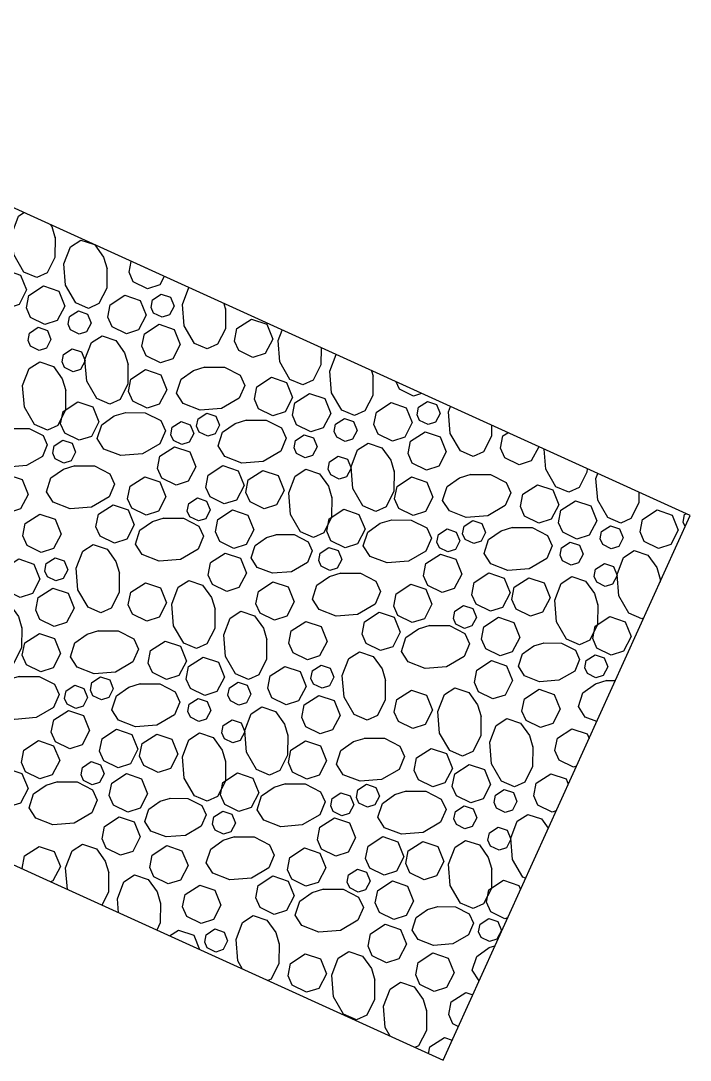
# Model space of a CAD drawing. Header units: feet. Extents: x 10084 to 13321, y 3329 to 8503.
# Drawn here: x 11660.9 to 11672.1, y 4400.92 to 4418.3 of the extents above; entities that cross this region are included whole.
import ezdxf

# ---------------------------------------------------------------- set-up
doc = ezdxf.new("R2010")
doc.units = ezdxf.units.FT
doc.header["$LTSCALE"] = 40
doc.header["$MEASUREMENT"] = 0
doc.layers.add('STORM', color=2, linetype='Continuous')

msp = doc.modelspace()

# ---------------------------------------------------------------- linework, layer by layer
at = {"layer": 'STORM', "color": 5, "flags": 128}
msp.add_lwpolyline([(11667.964, 4400.921), (11672.1, 4410.025), (11653.892, 4418.297), (11649.755, 4409.193)], close=True, dxfattribs=at)
for points in [[(11661.472, 4414.68), (11661.47, 4414.342), (11661.338, 4414.083), (11661.166, 4414.005), (11660.95, 4414.096), (11660.781, 4414.389), (11660.753, 4414.748), (11660.861, 4415.031), (11660.952, 4415.09)], [(11661.396, 4414.888), (11661.416, 4414.86), (11661.474, 4414.665)], [(11662.339, 4414.166), (11662.337, 4413.828), (11662.206, 4413.569), (11662.033, 4413.49), (11661.818, 4413.582), (11661.648, 4413.875), (11661.62, 4414.234), (11661.728, 4414.517), (11661.905, 4414.63), (11662.115, 4414.561)], [(11662.137, 4414.551), (11662.283, 4414.346), (11662.342, 4414.151)], [(11663.298, 4414.024), (11663.225, 4413.885), (11663.02, 4413.819), (11662.781, 4413.936), (11662.711, 4414.094), (11662.746, 4414.275)], [(11660.396, 4413.973), (11660.641, 4414.132), (11660.896, 4414.046), (11660.996, 4413.797), (11660.87, 4413.555), (11660.665, 4413.49), (11660.426, 4413.606), (11660.356, 4413.765), (11660.396, 4413.973)], [(11661.033, 4413.705), (11661.278, 4413.864), (11661.533, 4413.778), (11661.634, 4413.529), (11661.507, 4413.287), (11661.302, 4413.221), (11661.063, 4413.338), (11660.993, 4413.497), (11661.033, 4413.705)], [(11662.397, 4413.55), (11662.642, 4413.709), (11662.897, 4413.623), (11662.997, 4413.374), (11662.871, 4413.132), (11662.666, 4413.066), (11662.427, 4413.183), (11662.357, 4413.342), (11662.397, 4413.55)], [(11663.103, 4413.632), (11663.25, 4413.727), (11663.403, 4413.676), (11663.464, 4413.526), (11663.388, 4413.381), (11663.265, 4413.342), (11663.121, 4413.412), (11663.079, 4413.507), (11663.103, 4413.632)], [(11664.324, 4413.486), (11664.322, 4413.148), (11664.191, 4412.889), (11664.018, 4412.811), (11663.803, 4412.903), (11663.634, 4413.195), (11663.605, 4413.554), (11663.713, 4413.836)], [(11664.297, 4413.57), (11664.327, 4413.471)], [(11661.715, 4413.351), (11661.862, 4413.446), (11662.015, 4413.394), (11662.075, 4413.245), (11661.999, 4413.1), (11661.876, 4413.06), (11661.733, 4413.131), (11661.691, 4413.226), (11661.715, 4413.35)], [(11662.967, 4413.064), (11663.212, 4413.223), (11663.466, 4413.137), (11663.567, 4412.888), (11663.441, 4412.646), (11663.235, 4412.581), (11662.997, 4412.698), (11662.927, 4412.856), (11662.967, 4413.064)], [(11664.515, 4413.153), (11664.76, 4413.311), (11665.015, 4413.225), (11665.116, 4412.976), (11664.989, 4412.735), (11664.784, 4412.669), (11664.545, 4412.786), (11664.475, 4412.944), (11664.515, 4413.153)], [(11661.044, 4413.077), (11661.191, 4413.173), (11661.344, 4413.121), (11661.404, 4412.972), (11661.328, 4412.827), (11661.205, 4412.787), (11661.062, 4412.857), (11661.02, 4412.953), (11661.044, 4413.077)], [(11662.692, 4412.565), (11662.69, 4412.227), (11662.559, 4411.968), (11662.387, 4411.89), (11662.171, 4411.982), (11662.002, 4412.275), (11661.973, 4412.633), (11662.081, 4412.917), (11662.258, 4413.03), (11662.488, 4412.954), (11662.637, 4412.745), (11662.695, 4412.551)], [(11665.923, 4412.831), (11665.921, 4412.547), (11665.79, 4412.288), (11665.618, 4412.21), (11665.402, 4412.301), (11665.233, 4412.594), (11665.204, 4412.953), (11665.271, 4413.128)], [(11661.613, 4412.72), (11661.761, 4412.815), (11661.913, 4412.764), (11661.974, 4412.614), (11661.898, 4412.47), (11661.775, 4412.43), (11661.632, 4412.5), (11661.589, 4412.595), (11661.613, 4412.72)], [(11666.791, 4412.371), (11666.789, 4412.033), (11666.658, 4411.774), (11666.485, 4411.696), (11666.269, 4411.787), (11666.1, 4412.08), (11666.071, 4412.439), (11666.177, 4412.716)], [(11661.649, 4412.131), (11661.648, 4411.792), (11661.516, 4411.534), (11661.344, 4411.455), (11661.128, 4411.547), (11660.959, 4411.84), (11660.93, 4412.199), (11661.039, 4412.482), (11661.215, 4412.595), (11661.446, 4412.52), (11661.594, 4412.31), (11661.652, 4412.116)], [(11663.97, 4412.508), (11664.308, 4412.507), (11664.567, 4412.375), (11664.645, 4412.203), (11664.553, 4411.987), (11664.26, 4411.818), (11663.902, 4411.789), (11663.618, 4411.898), (11663.505, 4412.074), (11663.581, 4412.304), (11663.79, 4412.453), (11663.985, 4412.511)], [(11662.742, 4412.307), (11662.987, 4412.466), (11663.242, 4412.379), (11663.342, 4412.13), (11663.216, 4411.889), (11663.011, 4411.823), (11662.772, 4411.94), (11662.702, 4412.099), (11662.742, 4412.307)], [(11664.847, 4412.178), (11665.093, 4412.337), (11665.347, 4412.251), (11665.448, 4412.002), (11665.322, 4411.761), (11665.116, 4411.695), (11664.878, 4411.811), (11664.807, 4411.97), (11664.848, 4412.178)], [(11666.766, 4412.448), (11666.793, 4412.356)], [(11667.606, 4412.067), (11667.472, 4412.024), (11667.233, 4412.141), (11667.18, 4412.26)], [(11665.485, 4411.91), (11665.73, 4412.069), (11665.985, 4411.983), (11666.086, 4411.734), (11665.959, 4411.493), (11665.754, 4411.427), (11665.515, 4411.544), (11665.445, 4411.702), (11665.485, 4411.91)], [(11661.606, 4411.768), (11661.851, 4411.927), (11662.106, 4411.841), (11662.207, 4411.591), (11662.08, 4411.35), (11661.875, 4411.284), (11661.636, 4411.401), (11661.566, 4411.56), (11661.606, 4411.768)], [(11666.849, 4411.755), (11667.094, 4411.914), (11667.348, 4411.828), (11667.449, 4411.579), (11667.323, 4411.337), (11667.117, 4411.271), (11666.879, 4411.388), (11666.808, 4411.547), (11666.849, 4411.755)], [(11667.555, 4411.837), (11667.702, 4411.932), (11667.855, 4411.881), (11667.915, 4411.731), (11667.84, 4411.587), (11667.716, 4411.547), (11667.573, 4411.617), (11667.531, 4411.712), (11667.555, 4411.837)], [(11668.775, 4411.536), (11668.774, 4411.353), (11668.643, 4411.094), (11668.47, 4411.016), (11668.255, 4411.108), (11668.086, 4411.4), (11668.057, 4411.759), (11668.09, 4411.847)], [(11662.643, 4411.747), (11662.981, 4411.745), (11663.24, 4411.614), (11663.318, 4411.442), (11663.226, 4411.226), (11662.934, 4411.057), (11662.575, 4411.028), (11662.291, 4411.137), (11662.178, 4411.313), (11662.254, 4411.543), (11662.463, 4411.692), (11662.658, 4411.75)], [(11663.865, 4411.642), (11664.012, 4411.738), (11664.165, 4411.686), (11664.225, 4411.537), (11664.149, 4411.392), (11664.026, 4411.352), (11663.883, 4411.422), (11663.841, 4411.518), (11663.865, 4411.642)], [(11664.664, 4411.623), (11665.003, 4411.621), (11665.261, 4411.49), (11665.34, 4411.317), (11665.248, 4411.101), (11664.955, 4410.932), (11664.596, 4410.904), (11664.313, 4411.012), (11664.2, 4411.189), (11664.275, 4411.419), (11664.485, 4411.567), (11664.679, 4411.625)], [(11666.167, 4411.556), (11666.314, 4411.651), (11666.467, 4411.599), (11666.527, 4411.45), (11666.451, 4411.305), (11666.328, 4411.266), (11666.185, 4411.336), (11666.142, 4411.431), (11666.167, 4411.556)], [(11660.735, 4411.484), (11661.039, 4411.483), (11661.272, 4411.365), (11661.342, 4411.21), (11661.26, 4411.015), (11660.997, 4410.863), (11660.674, 4410.837), (11660.419, 4410.935), (11660.317, 4411.094), (11660.385, 4411.301), (11660.573, 4411.435), (11660.748, 4411.487)], [(11663.434, 4411.502), (11663.581, 4411.597), (11663.734, 4411.545), (11663.794, 4411.396), (11663.719, 4411.251), (11663.595, 4411.212), (11663.452, 4411.282), (11663.41, 4411.377), (11663.434, 4411.502)], [(11661.457, 4411.193), (11661.604, 4411.288), (11661.757, 4411.236), (11661.817, 4411.087), (11661.741, 4410.942), (11661.618, 4410.903), (11661.475, 4410.972), (11661.433, 4411.068), (11661.457, 4411.193)], [(11665.495, 4411.282), (11665.643, 4411.378), (11665.795, 4411.326), (11665.856, 4411.177), (11665.78, 4411.032), (11665.657, 4410.992), (11665.514, 4411.062), (11665.471, 4411.158), (11665.495, 4411.282)], [(11667.418, 4411.269), (11667.664, 4411.428), (11667.918, 4411.342), (11668.019, 4411.093), (11667.893, 4410.852), (11667.687, 4410.786), (11667.449, 4410.903), (11667.378, 4411.061), (11667.419, 4411.269)], [(11669.565, 4411.177), (11669.441, 4410.94), (11669.236, 4410.874), (11668.997, 4410.991), (11668.927, 4411.15), (11668.967, 4411.358)], [(11668.967, 4411.358), (11669.049, 4411.411)], [(11663.227, 4411.019), (11663.472, 4411.177), (11663.727, 4411.091), (11663.828, 4410.842), (11663.701, 4410.601), (11663.496, 4410.535), (11663.257, 4410.652), (11663.187, 4410.811), (11663.227, 4411.018)], [(11667.144, 4410.771), (11667.142, 4410.432), (11667.011, 4410.174), (11666.838, 4410.095), (11666.623, 4410.187), (11666.454, 4410.48), (11666.425, 4410.838), (11666.533, 4411.122), (11666.71, 4411.235), (11666.94, 4411.16), (11667.089, 4410.95), (11667.147, 4410.756)], [(11670.374, 4410.809), (11670.373, 4410.752), (11670.242, 4410.493), (11670.07, 4410.415), (11669.854, 4410.507), (11669.685, 4410.799), (11669.658, 4411.135)], [(11666.065, 4410.925), (11666.212, 4411.021), (11666.365, 4410.969), (11666.426, 4410.819), (11666.35, 4410.675), (11666.227, 4410.635), (11666.084, 4410.705), (11666.041, 4410.8), (11666.065, 4410.925)], [(11661.792, 4410.859), (11662.13, 4410.857), (11662.389, 4410.726), (11662.467, 4410.553), (11662.375, 4410.338), (11662.083, 4410.169), (11661.724, 4410.14), (11661.441, 4410.248), (11661.327, 4410.425), (11661.403, 4410.655), (11661.612, 4410.804), (11661.807, 4410.862)], [(11664.035, 4410.704), (11664.28, 4410.862), (11664.535, 4410.776), (11664.636, 4410.527), (11664.509, 4410.286), (11664.304, 4410.22), (11664.065, 4410.337), (11663.995, 4410.496), (11664.035, 4410.703)], [(11664.705, 4410.622), (11664.95, 4410.781), (11665.205, 4410.695), (11665.306, 4410.446), (11665.179, 4410.205), (11664.974, 4410.139), (11664.736, 4410.256), (11664.665, 4410.414), (11664.705, 4410.622)], [(11666.101, 4410.336), (11666.099, 4409.997), (11665.968, 4409.739), (11665.796, 4409.66), (11665.58, 4409.752), (11665.411, 4410.045), (11665.382, 4410.404), (11665.491, 4410.687), (11665.667, 4410.8), (11665.897, 4410.725), (11666.046, 4410.516), (11666.104, 4410.321)], [(11660.422, 4410.554), (11660.667, 4410.713), (11660.922, 4410.627), (11661.022, 4410.378), (11660.896, 4410.136), (11660.691, 4410.07), (11660.452, 4410.187), (11660.382, 4410.346), (11660.422, 4410.554)], [(11662.727, 4410.515), (11662.972, 4410.674), (11663.227, 4410.588), (11663.328, 4410.339), (11663.201, 4410.097), (11662.996, 4410.032), (11662.757, 4410.148), (11662.687, 4410.307), (11662.727, 4410.515)], [(11667.194, 4410.512), (11667.439, 4410.671), (11667.693, 4410.584), (11667.794, 4410.335), (11667.668, 4410.094), (11667.463, 4410.028), (11667.224, 4410.145), (11667.154, 4410.304), (11667.194, 4410.512)], [(11668.422, 4410.714), (11668.76, 4410.712), (11669.018, 4410.58), (11669.097, 4410.408), (11669.005, 4410.192), (11668.712, 4410.023), (11668.353, 4409.994), (11668.07, 4410.103), (11667.957, 4410.279), (11668.032, 4410.51), (11668.242, 4410.658), (11668.436, 4410.716)], [(11671.241, 4410.415), (11671.24, 4410.238), (11671.109, 4409.979), (11670.937, 4409.901), (11670.721, 4409.992), (11670.552, 4410.285), (11670.523, 4410.644), (11670.555, 4410.727)], [(11669.299, 4410.383), (11669.545, 4410.542), (11669.799, 4410.456), (11669.9, 4410.207), (11669.773, 4409.966), (11669.568, 4409.9), (11669.33, 4410.017), (11669.259, 4410.175), (11669.299, 4410.383)], [(11663.709, 4410.225), (11663.857, 4410.32), (11664.009, 4410.269), (11664.07, 4410.119), (11663.994, 4409.974), (11663.871, 4409.935), (11663.728, 4410.005), (11663.685, 4410.1), (11663.71, 4410.225)], [(11669.937, 4410.115), (11670.182, 4410.274), (11670.437, 4410.188), (11670.537, 4409.939), (11670.411, 4409.698), (11670.205, 4409.632), (11669.967, 4409.749), (11669.897, 4409.907), (11669.937, 4410.115)], [(11662.197, 4410.047), (11662.442, 4410.206), (11662.697, 4410.119), (11662.798, 4409.87), (11662.671, 4409.629), (11662.466, 4409.563), (11662.228, 4409.68), (11662.157, 4409.839), (11662.197, 4410.047)], [(11664.197, 4409.961), (11664.442, 4410.12), (11664.697, 4410.034), (11664.798, 4409.785), (11664.671, 4409.544), (11664.466, 4409.478), (11664.228, 4409.595), (11664.157, 4409.754), (11664.197, 4409.961)], [(11666.058, 4409.973), (11666.303, 4410.132), (11666.558, 4410.046), (11666.659, 4409.797), (11666.532, 4409.555), (11666.327, 4409.489), (11666.088, 4409.606), (11666.018, 4409.765), (11666.058, 4409.973)], [(11671.3, 4409.96), (11671.546, 4410.119), (11671.8, 4410.033), (11671.901, 4409.784), (11671.774, 4409.542), (11671.569, 4409.476), (11671.331, 4409.594), (11671.26, 4409.752), (11671.3, 4409.96)], [(11660.973, 4409.893), (11661.219, 4410.052), (11661.473, 4409.966), (11661.574, 4409.717), (11661.447, 4409.476), (11661.242, 4409.41), (11661.004, 4409.527), (11660.933, 4409.686), (11660.973, 4409.893)], [(11663.281, 4409.984), (11663.619, 4409.983), (11663.878, 4409.851), (11663.956, 4409.679), (11663.865, 4409.463), (11663.572, 4409.294), (11663.213, 4409.265), (11662.93, 4409.374), (11662.817, 4409.55), (11662.892, 4409.781), (11663.101, 4409.929), (11663.296, 4409.987)], [(11667.095, 4409.952), (11667.433, 4409.95), (11667.691, 4409.819), (11667.77, 4409.647), (11667.678, 4409.431), (11667.385, 4409.262), (11667.027, 4409.233), (11666.743, 4409.342), (11666.63, 4409.518), (11666.705, 4409.748), (11666.915, 4409.897), (11667.109, 4409.955)], [(11668.317, 4409.848), (11668.464, 4409.943), (11668.616, 4409.891), (11668.677, 4409.742), (11668.601, 4409.597), (11668.478, 4409.557), (11668.335, 4409.628), (11668.292, 4409.723), (11668.317, 4409.848)], [(11672.017, 4409.841), (11671.983, 4409.917), (11672.007, 4410.042)], [(11672.007, 4410.042), (11672.03, 4410.057)], [(11665.169, 4409.709), (11665.474, 4409.707), (11665.707, 4409.589), (11665.777, 4409.434), (11665.695, 4409.24), (11665.431, 4409.087), (11665.108, 4409.061), (11664.853, 4409.159), (11664.752, 4409.318), (11664.819, 4409.525), (11665.008, 4409.659), (11665.183, 4409.711)], [(11667.886, 4409.707), (11668.033, 4409.802), (11668.186, 4409.751), (11668.246, 4409.601), (11668.17, 4409.456), (11668.047, 4409.417), (11667.904, 4409.487), (11667.862, 4409.582), (11667.886, 4409.707)], [(11669.116, 4409.828), (11669.455, 4409.826), (11669.713, 4409.695), (11669.791, 4409.522), (11669.7, 4409.307), (11669.407, 4409.137), (11669.048, 4409.109), (11668.765, 4409.217), (11668.652, 4409.394), (11668.727, 4409.624), (11668.936, 4409.772), (11669.131, 4409.83)], [(11670.618, 4409.761), (11670.765, 4409.856), (11670.918, 4409.804), (11670.979, 4409.655), (11670.903, 4409.51), (11670.78, 4409.471), (11670.637, 4409.541), (11670.594, 4409.636), (11670.618, 4409.761)], [(11662.546, 4409.077), (11662.545, 4408.739), (11662.413, 4408.48), (11662.241, 4408.402), (11662.025, 4408.494), (11661.856, 4408.786), (11661.827, 4409.145), (11661.936, 4409.429), (11662.112, 4409.542), (11662.342, 4409.466), (11662.491, 4409.257), (11662.549, 4409.062)], [(11669.947, 4409.487), (11670.094, 4409.583), (11670.247, 4409.531), (11670.308, 4409.382), (11670.232, 4409.237), (11670.109, 4409.197), (11669.965, 4409.268), (11669.923, 4409.363), (11669.947, 4409.487)], [(11664.076, 4409.239), (11664.321, 4409.398), (11664.576, 4409.311), (11664.677, 4409.062), (11664.55, 4408.821), (11664.345, 4408.755), (11664.107, 4408.872), (11664.036, 4409.031), (11664.076, 4409.238)], [(11665.909, 4409.398), (11666.056, 4409.493), (11666.209, 4409.441), (11666.269, 4409.292), (11666.193, 4409.147), (11666.07, 4409.108), (11665.927, 4409.178), (11665.885, 4409.273), (11665.909, 4409.398)], [(11667.679, 4409.224), (11667.924, 4409.383), (11668.179, 4409.297), (11668.28, 4409.047), (11668.153, 4408.806), (11667.948, 4408.74), (11667.709, 4408.857), (11667.639, 4409.016), (11667.679, 4409.224)], [(11671.324, 4408.316), (11671.29, 4408.3), (11671.074, 4408.392), (11670.905, 4408.685), (11670.877, 4409.043), (11670.985, 4409.327), (11671.161, 4409.44), (11671.392, 4409.365), (11671.54, 4409.155), (11671.598, 4408.961)], [(11660.619, 4409.141), (11660.864, 4409.3), (11661.119, 4409.214), (11661.22, 4408.965), (11661.093, 4408.723), (11660.888, 4408.658), (11660.649, 4408.774), (11660.579, 4408.933), (11660.619, 4409.141)], [(11661.326, 4409.223), (11661.473, 4409.318), (11661.626, 4409.267), (11661.686, 4409.117), (11661.61, 4408.972), (11661.487, 4408.933), (11661.344, 4409.003), (11661.302, 4409.098), (11661.326, 4409.223)], [(11670.517, 4409.13), (11670.664, 4409.226), (11670.817, 4409.174), (11670.877, 4409.024), (11670.801, 4408.88), (11670.679, 4408.84), (11670.535, 4408.91), (11670.493, 4409.006), (11670.517, 4409.13)], [(11666.244, 4409.064), (11666.582, 4409.062), (11666.841, 4408.931), (11666.919, 4408.759), (11666.827, 4408.543), (11666.535, 4408.374), (11666.176, 4408.345), (11665.892, 4408.453), (11665.779, 4408.63), (11665.855, 4408.86), (11666.064, 4409.009), (11666.259, 4409.067)], [(11668.487, 4408.909), (11668.732, 4409.067), (11668.987, 4408.981), (11669.087, 4408.732), (11668.961, 4408.491), (11668.756, 4408.425), (11668.517, 4408.542), (11668.447, 4408.701), (11668.487, 4408.908)], [(11662.738, 4408.743), (11662.983, 4408.903), (11663.237, 4408.816), (11663.338, 4408.567), (11663.212, 4408.326), (11663.006, 4408.26), (11662.768, 4408.377), (11662.697, 4408.536), (11662.738, 4408.743)], [(11664.146, 4408.476), (11664.144, 4408.138), (11664.013, 4407.879), (11663.84, 4407.801), (11663.625, 4407.892), (11663.456, 4408.185), (11663.427, 4408.544), (11663.535, 4408.828), (11663.712, 4408.941), (11663.942, 4408.865), (11664.09, 4408.656), (11664.149, 4408.461)], [(11664.874, 4408.759), (11665.119, 4408.918), (11665.374, 4408.832), (11665.474, 4408.583), (11665.348, 4408.342), (11665.142, 4408.276), (11664.904, 4408.392), (11664.834, 4408.551), (11664.874, 4408.759)], [(11667.179, 4408.72), (11667.424, 4408.879), (11667.679, 4408.793), (11667.779, 4408.544), (11667.653, 4408.302), (11667.448, 4408.237), (11667.209, 4408.354), (11667.139, 4408.512), (11667.179, 4408.72)], [(11669.157, 4408.827), (11669.402, 4408.986), (11669.657, 4408.9), (11669.758, 4408.651), (11669.631, 4408.41), (11669.426, 4408.344), (11669.187, 4408.461), (11669.117, 4408.62), (11669.157, 4408.827)], [(11670.553, 4408.541), (11670.551, 4408.203), (11670.42, 4407.944), (11670.248, 4407.865), (11670.032, 4407.957), (11669.863, 4408.25), (11669.834, 4408.609), (11669.943, 4408.892), (11670.119, 4409.005), (11670.349, 4408.93), (11670.498, 4408.721), (11670.556, 4408.526)], [(11671.596, 4408.976), (11671.595, 4408.913)], [(11661.189, 4408.655), (11661.434, 4408.814), (11661.689, 4408.728), (11661.79, 4408.479), (11661.663, 4408.238), (11661.458, 4408.172), (11661.219, 4408.289), (11661.149, 4408.447), (11661.189, 4408.655)], [(11660.915, 4408.156), (11660.913, 4407.818), (11660.781, 4407.56), (11660.609, 4407.481), (11660.393, 4407.573), (11660.224, 4407.866), (11660.195, 4408.225), (11660.304, 4408.508), (11660.48, 4408.621), (11660.71, 4408.546), (11660.859, 4408.336), (11660.917, 4408.142)], [(11668.161, 4408.43), (11668.308, 4408.525), (11668.461, 4408.474), (11668.522, 4408.324), (11668.446, 4408.18), (11668.323, 4408.14), (11668.179, 4408.21), (11668.137, 4408.305), (11668.161, 4408.43)], [(11665.013, 4407.962), (11665.011, 4407.624), (11664.88, 4407.365), (11664.708, 4407.287), (11664.492, 4407.378), (11664.323, 4407.671), (11664.294, 4408.03), (11664.402, 4408.313), (11664.579, 4408.427), (11664.809, 4408.351), (11664.958, 4408.142), (11665.016, 4407.947)], [(11666.649, 4408.252), (11666.894, 4408.411), (11667.149, 4408.325), (11667.249, 4408.075), (11667.123, 4407.834), (11666.918, 4407.768), (11666.679, 4407.885), (11666.609, 4408.044), (11666.649, 4408.252)], [(11668.649, 4408.167), (11668.894, 4408.326), (11669.149, 4408.239), (11669.249, 4407.99), (11669.123, 4407.749), (11668.918, 4407.683), (11668.679, 4407.8), (11668.609, 4407.959), (11668.649, 4408.167)], [(11670.51, 4408.178), (11670.755, 4408.337), (11671.01, 4408.251), (11671.11, 4408.002), (11670.984, 4407.76), (11670.779, 4407.694), (11670.54, 4407.811), (11670.47, 4407.97), (11670.51, 4408.178)], [(11665.425, 4408.098), (11665.67, 4408.257), (11665.925, 4408.171), (11666.026, 4407.922), (11665.899, 4407.681), (11665.694, 4407.615), (11665.455, 4407.732), (11665.385, 4407.891), (11665.425, 4408.098)], [(11667.733, 4408.19), (11668.071, 4408.188), (11668.33, 4408.057), (11668.408, 4407.884), (11668.316, 4407.668), (11668.024, 4407.499), (11667.665, 4407.471), (11667.381, 4407.579), (11667.268, 4407.755), (11667.344, 4407.986), (11667.553, 4408.134), (11667.748, 4408.192)], [(11660.964, 4407.898), (11661.21, 4408.057), (11661.464, 4407.971), (11661.565, 4407.722), (11661.438, 4407.48), (11661.233, 4407.414), (11660.995, 4407.531), (11660.924, 4407.69), (11660.964, 4407.898)], [(11662.192, 4408.1), (11662.53, 4408.097), (11662.789, 4407.966), (11662.868, 4407.794), (11662.776, 4407.578), (11662.483, 4407.409), (11662.124, 4407.38), (11661.841, 4407.489), (11661.728, 4407.665), (11661.803, 4407.896), (11662.012, 4408.044), (11662.207, 4408.102)], [(11663.07, 4407.769), (11663.315, 4407.928), (11663.57, 4407.842), (11663.67, 4407.593), (11663.544, 4407.352), (11663.339, 4407.286), (11663.1, 4407.403), (11663.03, 4407.561), (11663.07, 4407.769)], [(11669.643, 4407.897), (11669.947, 4407.895), (11670.18, 4407.777), (11670.25, 4407.622), (11670.168, 4407.427), (11669.904, 4407.275), (11669.581, 4407.249), (11669.326, 4407.347), (11669.225, 4407.506), (11669.293, 4407.713), (11669.481, 4407.847), (11669.656, 4407.899)], [(11671.152, 4407.938), (11671.157, 4407.953), (11671.16, 4407.955)], [(11663.707, 4407.501), (11663.953, 4407.66), (11664.207, 4407.574), (11664.308, 4407.325), (11664.182, 4407.084), (11663.976, 4407.018), (11663.738, 4407.135), (11663.667, 4407.293), (11663.707, 4407.501)], [(11666.998, 4407.282), (11666.996, 4406.944), (11666.865, 4406.685), (11666.693, 4406.607), (11666.477, 4406.699), (11666.308, 4406.991), (11666.279, 4407.35), (11666.388, 4407.634), (11666.564, 4407.747), (11666.794, 4407.671), (11666.943, 4407.462), (11667.001, 4407.267)], [(11670.36, 4407.603), (11670.508, 4407.698), (11670.66, 4407.646), (11670.721, 4407.497), (11670.645, 4407.352), (11670.522, 4407.313), (11670.379, 4407.383), (11670.336, 4407.478), (11670.361, 4407.603)], [(11665.071, 4407.346), (11665.316, 4407.505), (11665.571, 4407.419), (11665.672, 4407.17), (11665.545, 4406.928), (11665.34, 4406.863), (11665.101, 4406.98), (11665.031, 4407.138), (11665.071, 4407.346)], [(11665.777, 4407.428), (11665.925, 4407.524), (11666.077, 4407.472), (11666.138, 4407.322), (11666.062, 4407.178), (11665.939, 4407.138), (11665.796, 4407.208), (11665.753, 4407.303), (11665.778, 4407.428)], [(11668.528, 4407.444), (11668.773, 4407.603), (11669.028, 4407.516), (11669.129, 4407.267), (11669.002, 4407.026), (11668.797, 4406.96), (11668.558, 4407.077), (11668.488, 4407.236), (11668.528, 4407.444)], [(11660.865, 4407.338), (11661.204, 4407.336), (11661.462, 4407.205), (11661.541, 4407.033), (11661.449, 4406.817), (11661.156, 4406.648), (11660.797, 4406.619), (11660.514, 4406.728), (11660.401, 4406.904), (11660.476, 4407.134), (11660.685, 4407.283), (11660.88, 4407.341)], [(11662.087, 4407.234), (11662.234, 4407.329), (11662.387, 4407.277), (11662.447, 4407.128), (11662.372, 4406.983), (11662.248, 4406.944), (11662.105, 4407.014), (11662.063, 4407.109), (11662.087, 4407.234)], [(11661.656, 4407.093), (11661.804, 4407.188), (11661.956, 4407.137), (11662.017, 4406.987), (11661.941, 4406.842), (11661.818, 4406.803), (11661.675, 4406.873), (11661.632, 4406.968), (11661.657, 4407.093)], [(11662.887, 4407.214), (11663.225, 4407.212), (11663.484, 4407.081), (11663.562, 4406.908), (11663.471, 4406.693), (11663.178, 4406.524), (11662.819, 4406.495), (11662.535, 4406.603), (11662.422, 4406.78), (11662.498, 4407.01), (11662.707, 4407.158), (11662.902, 4407.217)], [(11664.389, 4407.147), (11664.536, 4407.242), (11664.689, 4407.19), (11664.749, 4407.041), (11664.673, 4406.896), (11664.55, 4406.857), (11664.407, 4406.927), (11664.365, 4407.022), (11664.389, 4407.147)], [(11667.189, 4406.949), (11667.435, 4407.108), (11667.689, 4407.021), (11667.79, 4406.772), (11667.664, 4406.531), (11667.458, 4406.465), (11667.22, 4406.582), (11667.149, 4406.741), (11667.189, 4406.949)], [(11668.598, 4406.681), (11668.596, 4406.343), (11668.464, 4406.084), (11668.292, 4406.006), (11668.076, 4406.098), (11667.907, 4406.39), (11667.879, 4406.749), (11667.987, 4407.033), (11668.163, 4407.146), (11668.394, 4407.07), (11668.542, 4406.861), (11668.6, 4406.667)], [(11669.325, 4406.964), (11669.571, 4407.123), (11669.825, 4407.037), (11669.926, 4406.788), (11669.8, 4406.547), (11669.594, 4406.481), (11669.356, 4406.598), (11669.285, 4406.756), (11669.325, 4406.964)], [(11670.537, 4406.584), (11670.344, 4406.658), (11670.231, 4406.835), (11670.306, 4407.065), (11670.516, 4407.214), (11670.71, 4407.272)], [(11670.696, 4407.269), (11670.848, 4407.268)], [(11663.718, 4406.874), (11663.865, 4406.969), (11664.018, 4406.917), (11664.078, 4406.768), (11664.002, 4406.623), (11663.879, 4406.583), (11663.736, 4406.654), (11663.694, 4406.749), (11663.718, 4406.873)], [(11665.641, 4406.86), (11665.886, 4407.019), (11666.141, 4406.933), (11666.241, 4406.684), (11666.115, 4406.443), (11665.91, 4406.377), (11665.671, 4406.494), (11665.601, 4406.652), (11665.641, 4406.86)], [(11661.45, 4406.61), (11661.695, 4406.769), (11661.949, 4406.682), (11662.05, 4406.433), (11661.924, 4406.192), (11661.718, 4406.126), (11661.48, 4406.243), (11661.41, 4406.402), (11661.45, 4406.609)], [(11665.366, 4406.361), (11665.364, 4406.023), (11665.233, 4405.765), (11665.061, 4405.686), (11664.845, 4405.778), (11664.676, 4406.071), (11664.647, 4406.43), (11664.756, 4406.713), (11664.932, 4406.826), (11665.162, 4406.751), (11665.311, 4406.541), (11665.369, 4406.347)], [(11664.288, 4406.516), (11664.435, 4406.612), (11664.588, 4406.56), (11664.648, 4406.41), (11664.572, 4406.266), (11664.449, 4406.226), (11664.306, 4406.296), (11664.264, 4406.392), (11664.288, 4406.516)], [(11669.465, 4406.167), (11669.463, 4405.829), (11669.332, 4405.57), (11669.159, 4405.492), (11668.944, 4405.584), (11668.774, 4405.876), (11668.746, 4406.235), (11668.854, 4406.519), (11669.031, 4406.632), (11669.261, 4406.556), (11669.409, 4406.347), (11669.468, 4406.152)], [(11662.257, 4406.295), (11662.503, 4406.453), (11662.757, 4406.367), (11662.858, 4406.118), (11662.732, 4405.877), (11662.526, 4405.811), (11662.288, 4405.928), (11662.217, 4406.087), (11662.258, 4406.294)], [(11669.877, 4406.303), (11670.122, 4406.463), (11670.377, 4406.376), (11670.408, 4406.299)], [(11660.949, 4406.106), (11661.195, 4406.265), (11661.449, 4406.179), (11661.55, 4405.93), (11661.424, 4405.689), (11661.218, 4405.623), (11660.98, 4405.74), (11660.909, 4405.898), (11660.949, 4406.106)], [(11662.928, 4406.213), (11663.173, 4406.372), (11663.428, 4406.286), (11663.528, 4406.037), (11663.402, 4405.796), (11663.196, 4405.73), (11662.958, 4405.847), (11662.888, 4406.006), (11662.928, 4406.213)], [(11664.324, 4405.927), (11664.322, 4405.588), (11664.191, 4405.33), (11664.018, 4405.251), (11663.803, 4405.343), (11663.634, 4405.636), (11663.605, 4405.995), (11663.713, 4406.278), (11663.89, 4406.391), (11664.12, 4406.316), (11664.269, 4406.106), (11664.327, 4405.912)], [(11665.416, 4406.103), (11665.661, 4406.262), (11665.916, 4406.176), (11666.017, 4405.927), (11665.89, 4405.685), (11665.685, 4405.619), (11665.446, 4405.736), (11665.376, 4405.895), (11665.416, 4406.103)], [(11666.644, 4406.305), (11666.982, 4406.303), (11667.241, 4406.171), (11667.319, 4405.999), (11667.228, 4405.783), (11666.935, 4405.614), (11666.576, 4405.585), (11666.292, 4405.694), (11666.179, 4405.87), (11666.255, 4406.101), (11666.464, 4406.249), (11666.659, 4406.307)], [(11670.198, 4405.837), (11670.146, 4405.82), (11669.907, 4405.937), (11669.837, 4406.096), (11669.877, 4406.303)], [(11667.522, 4405.974), (11667.767, 4406.133), (11668.022, 4406.047), (11668.122, 4405.798), (11667.996, 4405.557), (11667.791, 4405.491), (11667.552, 4405.608), (11667.482, 4405.766), (11667.522, 4405.974)], [(11661.932, 4405.816), (11662.079, 4405.912), (11662.232, 4405.86), (11662.292, 4405.71), (11662.216, 4405.566), (11662.093, 4405.526), (11661.95, 4405.596), (11661.908, 4405.691), (11661.932, 4405.816)], [(11660.419, 4405.638), (11660.665, 4405.797), (11660.919, 4405.711), (11661.02, 4405.462), (11660.894, 4405.22), (11660.689, 4405.154), (11660.45, 4405.271), (11660.379, 4405.43), (11660.42, 4405.638)], [(11664.28, 4405.564), (11664.526, 4405.723), (11664.78, 4405.637), (11664.881, 4405.388), (11664.755, 4405.146), (11664.549, 4405.081), (11664.311, 4405.197), (11664.24, 4405.356), (11664.28, 4405.564)], [(11668.159, 4405.706), (11668.404, 4405.865), (11668.659, 4405.779), (11668.76, 4405.53), (11668.633, 4405.289), (11668.428, 4405.223), (11668.189, 4405.34), (11668.119, 4405.498), (11668.159, 4405.706)], [(11661.503, 4405.576), (11661.842, 4405.574), (11662.1, 4405.443), (11662.179, 4405.27), (11662.087, 4405.055), (11661.794, 4404.886), (11661.435, 4404.857), (11661.152, 4404.965), (11661.039, 4405.142), (11661.114, 4405.372), (11661.324, 4405.52), (11661.518, 4405.578)], [(11662.42, 4405.553), (11662.665, 4405.712), (11662.92, 4405.626), (11663.02, 4405.376), (11662.894, 4405.135), (11662.688, 4405.069), (11662.45, 4405.186), (11662.379, 4405.345), (11662.42, 4405.553)], [(11665.317, 4405.543), (11665.655, 4405.541), (11665.914, 4405.41), (11665.992, 4405.238), (11665.901, 4405.022), (11665.608, 4404.853), (11665.249, 4404.824), (11664.966, 4404.933), (11664.853, 4405.109), (11664.928, 4405.34), (11665.137, 4405.488), (11665.332, 4405.546)], [(11669.858, 4405.089), (11669.792, 4405.068), (11669.553, 4405.185), (11669.483, 4405.343), (11669.523, 4405.551)], [(11669.523, 4405.551), (11669.768, 4405.71), (11670.023, 4405.624), (11670.059, 4405.533)], [(11666.108, 4405.298), (11666.255, 4405.393), (11666.408, 4405.342), (11666.469, 4405.192), (11666.393, 4405.047), (11666.27, 4405.008), (11666.126, 4405.078), (11666.084, 4405.173), (11666.108, 4405.298)], [(11666.539, 4405.439), (11666.686, 4405.534), (11666.839, 4405.482), (11666.899, 4405.333), (11666.823, 4405.188), (11666.7, 4405.149), (11666.557, 4405.219), (11666.515, 4405.314), (11666.539, 4405.439)], [(11667.339, 4405.419), (11667.677, 4405.417), (11667.935, 4405.286), (11668.014, 4405.113), (11667.922, 4404.898), (11667.629, 4404.729), (11667.271, 4404.7), (11666.987, 4404.808), (11666.874, 4404.985), (11666.95, 4405.215), (11667.159, 4405.364), (11667.353, 4405.422)], [(11668.841, 4405.352), (11668.988, 4405.447), (11669.141, 4405.396), (11669.201, 4405.246), (11669.125, 4405.101), (11669.002, 4405.062), (11668.859, 4405.132), (11668.817, 4405.227), (11668.841, 4405.352)], [(11663.392, 4405.3), (11663.696, 4405.298), (11663.929, 4405.18), (11664, 4405.025), (11663.917, 4404.831), (11663.654, 4404.679), (11663.331, 4404.653), (11663.076, 4404.75), (11662.974, 4404.909), (11663.042, 4405.116), (11663.23, 4405.25), (11663.405, 4405.302)], [(11664.131, 4404.989), (11664.278, 4405.084), (11664.431, 4405.032), (11664.491, 4404.883), (11664.416, 4404.738), (11664.292, 4404.699), (11664.149, 4404.769), (11664.107, 4404.864), (11664.131, 4404.989)], [(11668.17, 4405.079), (11668.317, 4405.174), (11668.47, 4405.122), (11668.53, 4404.973), (11668.454, 4404.828), (11668.331, 4404.788), (11668.188, 4404.859), (11668.146, 4404.954), (11668.17, 4405.079)], [(11669.346, 4403.962), (11669.297, 4403.983), (11669.128, 4404.276), (11669.099, 4404.635), (11669.207, 4404.918), (11669.384, 4405.031), (11669.614, 4404.956), (11669.726, 4404.798)], [(11662.299, 4404.83), (11662.544, 4404.989), (11662.798, 4404.903), (11662.899, 4404.653), (11662.773, 4404.412), (11662.568, 4404.346), (11662.329, 4404.463), (11662.259, 4404.622), (11662.299, 4404.83)], [(11665.901, 4404.815), (11666.147, 4404.974), (11666.401, 4404.888), (11666.502, 4404.639), (11666.376, 4404.397), (11666.17, 4404.331), (11665.932, 4404.448), (11665.861, 4404.607), (11665.901, 4404.815)], [(11668.739, 4404.722), (11668.887, 4404.817), (11669.039, 4404.765), (11669.1, 4404.616), (11669.024, 4404.471), (11668.901, 4404.431), (11668.758, 4404.501), (11668.715, 4404.597), (11668.74, 4404.721)], [(11661.678, 4403.776), (11661.678, 4403.776), (11661.649, 4404.135), (11661.758, 4404.419), (11661.934, 4404.532), (11662.164, 4404.456), (11662.313, 4404.247), (11662.371, 4404.052)], [(11663.096, 4404.35), (11663.341, 4404.509), (11663.596, 4404.423), (11663.697, 4404.174), (11663.57, 4403.933), (11663.365, 4403.867), (11663.126, 4403.984), (11663.056, 4404.142), (11663.096, 4404.35)], [(11664.466, 4404.655), (11664.804, 4404.653), (11665.063, 4404.522), (11665.141, 4404.35), (11665.05, 4404.134), (11664.757, 4403.965), (11664.398, 4403.936), (11664.115, 4404.045), (11664.002, 4404.221), (11664.077, 4404.451), (11664.286, 4404.6), (11664.481, 4404.658)], [(11666.709, 4404.5), (11666.955, 4404.658), (11667.209, 4404.572), (11667.31, 4404.323), (11667.183, 4404.082), (11666.978, 4404.016), (11666.74, 4404.133), (11666.669, 4404.292), (11666.71, 4404.5)], [(11667.379, 4404.419), (11667.625, 4404.577), (11667.879, 4404.491), (11667.98, 4404.242), (11667.854, 4404.001), (11667.648, 4403.935), (11667.41, 4404.052), (11667.339, 4404.211), (11667.379, 4404.419)], [(11668.775, 4404.132), (11668.774, 4403.793), (11668.642, 4403.535), (11668.47, 4403.457), (11668.254, 4403.548), (11668.085, 4403.841), (11668.056, 4404.2), (11668.165, 4404.483), (11668.341, 4404.596), (11668.572, 4404.521), (11668.72, 4404.312), (11668.778, 4404.117)], [(11660.923, 4404.119), (11660.92, 4404.127), (11660.96, 4404.335)], [(11660.96, 4404.335), (11661.205, 4404.494), (11661.46, 4404.408), (11661.561, 4404.158), (11661.434, 4403.917), (11661.396, 4403.905)], [(11665.401, 4404.311), (11665.646, 4404.47), (11665.901, 4404.384), (11666.002, 4404.135), (11665.875, 4403.894), (11665.67, 4403.828), (11665.432, 4403.945), (11665.361, 4404.103), (11665.401, 4404.311)], [(11662.368, 4404.067), (11662.366, 4403.729), (11662.257, 4403.513)], [(11662.535, 4403.387), (11662.516, 4403.621), (11662.625, 4403.905), (11662.801, 4404.018), (11663.031, 4403.942), (11663.18, 4403.733), (11663.238, 4403.539)], [(11664.871, 4403.843), (11665.117, 4404.002), (11665.371, 4403.916), (11665.472, 4403.667), (11665.345, 4403.425), (11665.14, 4403.359), (11664.902, 4403.476), (11664.831, 4403.635), (11664.871, 4403.843)], [(11666.384, 4404.021), (11666.531, 4404.117), (11666.684, 4404.065), (11666.744, 4403.915), (11666.668, 4403.771), (11666.545, 4403.731), (11666.402, 4403.801), (11666.36, 4403.896), (11666.384, 4404.021)], [(11663.648, 4403.69), (11663.893, 4403.849), (11664.147, 4403.762), (11664.248, 4403.513), (11664.122, 4403.272), (11663.916, 4403.206), (11663.678, 4403.323), (11663.607, 4403.482), (11663.648, 4403.69)], [(11666.871, 4403.758), (11667.117, 4403.917), (11667.371, 4403.831), (11667.472, 4403.582), (11667.346, 4403.34), (11667.14, 4403.274), (11666.902, 4403.391), (11666.831, 4403.55), (11666.871, 4403.758)], [(11668.732, 4403.769), (11668.978, 4403.928), (11669.232, 4403.842), (11669.26, 4403.773)], [(11665.955, 4403.781), (11666.293, 4403.779), (11666.552, 4403.648), (11666.631, 4403.475), (11666.539, 4403.26), (11666.246, 4403.091), (11665.887, 4403.062), (11665.604, 4403.17), (11665.491, 4403.347), (11665.566, 4403.577), (11665.775, 4403.725), (11665.97, 4403.783)], [(11669.045, 4403.3), (11669.001, 4403.286), (11668.762, 4403.402), (11668.692, 4403.561), (11668.732, 4403.769)], [(11663.235, 4403.553), (11663.233, 4403.215), (11663.174, 4403.097)], [(11667.865, 4403.488), (11668.17, 4403.486), (11668.402, 4403.368), (11668.473, 4403.213), (11668.39, 4403.019), (11668.127, 4402.866), (11667.804, 4402.84), (11667.549, 4402.938), (11667.447, 4403.097), (11667.515, 4403.304), (11667.703, 4403.438), (11667.878, 4403.49)], [(11664.61, 4402.444), (11664.53, 4402.583), (11664.501, 4402.941), (11664.61, 4403.225), (11664.786, 4403.338), (11665.017, 4403.262), (11665.165, 4403.053), (11665.223, 4402.859)], [(11668.583, 4403.194), (11668.73, 4403.289), (11668.883, 4403.238), (11668.943, 4403.088), (11668.867, 4402.943), (11668.744, 4402.904), (11668.601, 4402.974), (11668.559, 4403.069), (11668.583, 4403.194)], [(11664, 4403.019), (11664.147, 4403.115), (11664.3, 4403.063), (11664.36, 4402.914), (11664.284, 4402.769), (11664.161, 4402.729), (11664.018, 4402.8), (11663.976, 4402.895), (11664, 4403.019)], [(11666.75, 4403.035), (11666.996, 4403.194), (11667.25, 4403.108), (11667.351, 4402.859), (11667.225, 4402.617), (11667.019, 4402.551), (11666.781, 4402.668), (11666.71, 4402.827), (11666.751, 4403.035)], [(11663.389, 4402.999), (11663.539, 4403.096), (11663.793, 4403.01), (11663.89, 4402.772)], [(11665.221, 4402.873), (11665.219, 4402.535), (11665.088, 4402.277), (11665.033, 4402.252)], [(11668.568, 4402.249), (11668.567, 4402.25), (11668.454, 4402.426), (11668.529, 4402.656), (11668.738, 4402.805), (11668.833, 4402.833)], [(11665.412, 4402.54), (11665.657, 4402.699), (11665.912, 4402.613), (11666.012, 4402.364), (11665.886, 4402.122), (11665.681, 4402.056), (11665.442, 4402.173), (11665.372, 4402.332), (11665.412, 4402.54)], [(11666.82, 4402.272), (11666.818, 4401.934), (11666.687, 4401.676), (11666.515, 4401.597), (11666.299, 4401.689), (11666.13, 4401.982), (11666.101, 4402.341), (11666.209, 4402.624), (11666.386, 4402.737), (11666.616, 4402.661), (11666.765, 4402.452), (11666.823, 4402.258)], [(11667.548, 4402.555), (11667.793, 4402.714), (11668.048, 4402.628), (11668.148, 4402.379), (11668.022, 4402.138), (11667.817, 4402.072), (11667.578, 4402.189), (11667.508, 4402.347), (11667.548, 4402.555)], [(11667.081, 4401.322), (11666.997, 4401.468), (11666.968, 4401.826), (11667.077, 4402.11), (11667.253, 4402.223), (11667.483, 4402.148), (11667.632, 4401.938), (11667.69, 4401.744)], [(11668.22, 4401.484), (11668.13, 4401.528), (11668.059, 4401.687), (11668.099, 4401.895)], [(11668.099, 4401.895), (11668.345, 4402.054), (11668.461, 4402.014)], [(11667.687, 4401.758), (11667.685, 4401.42), (11667.554, 4401.162), (11667.494, 4401.134)], [(11667.745, 4401.142), (11667.99, 4401.301), (11668.118, 4401.258)], [(11667.723, 4401.03), (11667.745, 4401.142)]]:
    msp.add_lwpolyline(points, dxfattribs=at)

doc.saveas('drawing.dxf')
